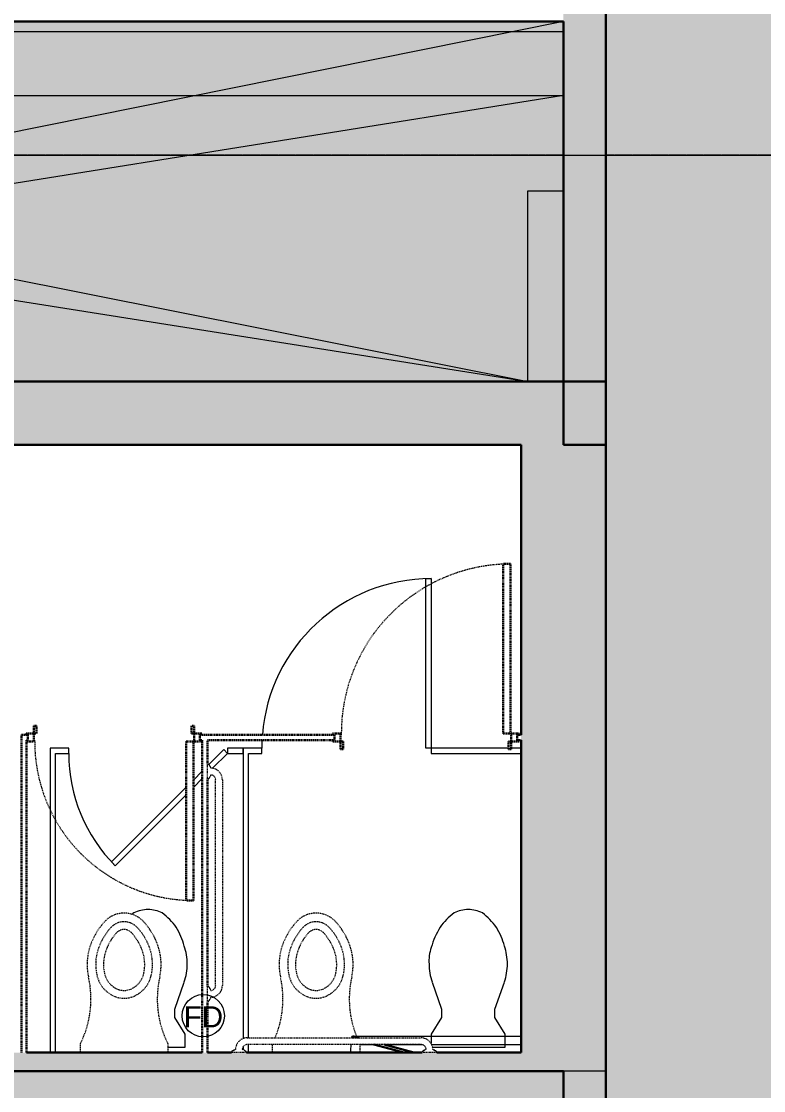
# Model space of a CAD drawing. Header units: inches. Extents: x -4451 to 2809, y -40 to 2719.
# Drawn here: x -2628.2 to -2487.9, y 1574.2 to 1776.1 of the extents above; entities that cross this region are included whole.
import ezdxf

# ---------------------------------------------------------------- set-up
doc = ezdxf.new("R2010")
doc.units = ezdxf.units.IN
doc.header["$MEASUREMENT"] = 0
for name, pattern in [('Demolished', [0.1875, 0.125, -0.0625]), ('IMPORT-CENTER2', [1.6875, 1.125, -0.1875, 0.1875, -0.1875]), ('IMPORT-CENTER2 _2_', [1.125, 0.75, -0.125, 0.125, -0.125])]:
    doc.linetypes.add(name, pattern=pattern)
for name, color, linetype, lineweight in [('7th Floor_dwg', 8, 'Continuous', 9), ('A-ANNO-NOTE', 131, 'Continuous', 18), ('A-Bldg-Patt', 7, 'Continuous', 9), ('A-DETL-GENF', 92, 'Continuous', 9), ('A-DETL-THIN', 151, 'Continuous', 9), ('A-DOOR', 31, 'Continuous', 18), ('A-Flor-Pfix', 7, 'Continuous', 9), ('A-Flor-Spcl', 7, 'Continuous', 9), ('A-Flor-Tptn', 7, 'Continuous', 9), ('A-Grid', 7, 'IMPORT-CENTER2', 9), ('A-WALL', 113, 'Continuous', 18), ('A-Wall-Bldg', 7, 'Continuous', 9), ('A-WALL-PATT', 111, 'Continuous', 18), ('core model_dwg', 8, 'Continuous', 9), ('I-FURN', 30, 'Continuous', 18), ('I-WALL', 2, 'Demolished', 9), ('P-SANR-FIXT', 6, 'Continuous', 18)]:
    doc.layers.add(name, color=color, linetype=linetype, lineweight=lineweight)
doc.styles.add('Arial_3', font='arial.ttf', dxfattribs={"height": 4})

# ---------------------------------------------------------------- blocks, each defined once
blk = doc.blocks.new('7th Floor_dwg_Stall _Accessible_-V5-Level 07 DEMOLITION PLAN')
at = {"layer": 'A-Flor-Pfix', "flags": 128}
for points in [[(1, 24.76), (1, 11), (3.5, 11), (6.59, 12.96), (8.19, 12.96), (13.32, 11.16)], [(13.32, 24.84), (8.19, 23.04), (6.59, 23.04), (3.5, 25), (1.68, 25)]]:
    blk.add_lwpolyline(points, dxfattribs=at)
at = {"layer": 'A-Flor-Pfix'}
for centre, radius, start, end in [((16.72, 14.88), 10.52, 90, 108.8354), ((17.24, 17.38), 8.05, 71.1646, 93.7754), ((16.16, 11.47), 14.01, 57.6462, 74.7553), ((17.24, 14.02), 11.29, 36.0611, 55.3641), ((21.07, 18), 5.93, 0, 26.7012), ((21.07, 18), 5.93, 333.2988, 360), ((17.24, 21.98), 11.29, 304.6359, 323.9389), ((16.7, 23.91), 13.2, 284.9626, 301.7838), ((16.72, 21.12), 10.52, 251.1646, 270), ((16.72, 21.12), 10.52, 270, 288.8354)]:
    blk.add_arc(centre, radius, start, end, dxfattribs=at)
at = {"layer": 'A-Flor-Spcl'}
for p, q in [((0.06, 43.5), (0, 43.5)), ((0, 40.5), (0.06, 40.5)), ((1.5, 38.5), (1.5, 35.78)), ((3, 8), (3, 39.05)), ((1.5, 33.85), (1.5, 26.78)), ((1.5, 24.92), (1.5, 8))]:
    blk.add_line(p, q, dxfattribs=at)
at = {"layer": 'A-Flor-Tptn'}
for p, q in [((0, 59.5), (1.52, 59.5)), ((1.14, 60.5), (0.5, 60.5)), ((57.5, 8), (57.5, 9.87))]:
    blk.add_line(p, q, dxfattribs=at)
at = {"layer": 'A-Flor-Tptn', "flags": 128}
for points in [[(2.79, 59.5), (56.5, 59.5), (56.5, 57), (57.5, 57), (57.5, 60.5), (2.64, 60.5)], [(57.5, 10.37), (57.5, 25), (56.5, 25), (56.5, 8)]]:
    blk.add_lwpolyline(points, dxfattribs=at)
blk.add_lwpolyline([(57.5, 25), (57.5, 26), (89.5, 26), (89.5, 25)], close=True, dxfattribs=at)
at = {"layer": 'A-Flor-Tptn'}
for start, end in [(87.3069, 90), (360, 85.5113)]:
    blk.add_arc((57.5, 25), 32, start, end, dxfattribs=at)
blk = doc.blocks.new('7th Floor_dwg_Stall-V6-Level 07 DEMOLITION PLAN')
at = {"layer": 'A-Flor-Pfix', "flags": 128}
blk.add_lwpolyline([(1, 14.28), (1, 11), (3.5, 11), (6.59, 12.96), (8.19, 12.96), (13.32, 11.16)], dxfattribs=at)
at = {"layer": 'A-Flor-Pfix'}
for centre, radius, start, end in [((17.24, 14.02), 11.29, 36.0611, 38.3524), ((21.07, 18), 5.93, 0, 26.7012), ((21.07, 18), 5.93, 333.2988, 360), ((17.24, 21.98), 11.29, 304.6359, 323.9389), ((16.7, 23.91), 13.2, 284.9626, 301.7838), ((16.72, 21.12), 10.52, 251.1646, 270), ((16.72, 21.12), 10.52, 270, 288.8354)]:
    blk.add_arc(centre, radius, start, end, dxfattribs=at)
at = {"layer": 'A-Flor-Tptn'}
for p, q in [((50.06, 9.44), (51.75, 7.75)), ((53.16, 7.75), (51.47, 9.44)), ((53.68, 5.82), (56.5, 3))]:
    blk.add_line(p, q, dxfattribs=at)
at = {"layer": 'A-Flor-Tptn', "flags": 128}
for points in [[(0, 35.5), (56.5, 35.5), (56.5, 33), (57.5, 33), (57.5, 36.5), (0, 36.5)], [(50.1, 10.82), (35.99, 24.92), (35.29, 24.21), (48.68, 10.82)], [(56.5, 3), (57.21, 3.71), (54.39, 6.53)]]:
    blk.add_lwpolyline(points, dxfattribs=at)
blk.add_lwpolyline([(56.5, 0), (57.5, 0), (57.5, 3), (56.5, 3)], close=True, dxfattribs=at)
at = {"layer": 'A-Flor-Tptn'}
blk.add_arc((56.5, 3), 30, 90, 135, dxfattribs=at)
blk = doc.blocks.new('7th Floor_dwg-6970059-Level 07 DEMOLITION PLAN')
at = {"layer": 'A-Bldg-Patt'}
blk.add_hatch(color=256, dxfattribs=at).paths.add_polyline_path([(-2525.72, 1708.15), (-2525.72, 1744.15), (-2532.47, 1744.15), (-2532.47, 1708.15)], flags=0)
for p, q in [((-2874.22, 1776.15), (-2532.47, 1708.15)), ((-2525.72, 1776.15), (-2862.97, 1708.15))]:
    blk.add_line(p, q, dxfattribs=at)
at = {"layer": 'A-Grid'}
for p, q in [((-2525.72, 1750.9), (-2874.22, 1750.9)), ((-2020, 1750.9), (-2517.72, 1750.9))]:
    blk.add_line(p, q, dxfattribs=at)
at = {"layer": 'A-Wall-Bldg'}
for p, q in [((-2532.47, 1744.15), (-2525.72, 1744.15)), ((-2532.47, 1708.15), (-2532.47, 1744.15))]:
    blk.add_line(p, q, dxfattribs=at)
at = {"rotation": 90}
for name, p in [('7th Floor_dwg_Stall _Accessible_-V5-Level 07 DEMOLITION PLAN', (-2525.72, 1581.4)), ('7th Floor_dwg_Stall-V6-Level 07 DEMOLITION PLAN', (-2586.22, 1581.4))]:
    blk.add_blockref(name, p, dxfattribs=at)
blk = doc.blocks.new('Door - Single - Solid Door 3-V22-Level 07 DEMOLITION PLAN')
at = {"layer": 'A-DOOR', "color": 250, "linetype": 'Demolished', "lineweight": 30}
for p, q in [((-12.13, 2.14), (-11.63, 2.14)), ((-12.13, 0.68), (-12.13, 2.14)), ((-11.63, 2.14), (-11.63, 0.64)), ((19.62, 2.14), (20.12, 2.14)), ((19.62, 0.64), (19.62, 2.14)), ((20.12, 2.14), (20.12, 0.68)), ((-13.63, 0.68), (-12.13, 0.68)), ((-13.63, 0.41), (-13.63, 0.68)), ((-12.13, 0.64), (-12.13, -0.86)), ((-11.63, 0.64), (-12.13, 0.64)), ((20.12, 0.64), (19.62, 0.64)), ((20.12, 0.68), (21.62, 0.68)), ((20.12, -0.86), (20.12, 0.64)), ((21.62, 0.68), (21.62, 0.41)), ((-13.63, -0.86), (-13.63, -0.59)), ((-12.13, -0.86), (-13.63, -0.86)), ((-10.63, -0.86), (-12.01, -0.86)), ((-12.01, -0.86), (-12.01, -32.86)), ((-10.63, -32.86), (-10.63, -0.86)), ((21.62, -0.86), (20.12, -0.86)), ((21.62, -0.59), (21.62, -0.86)), ((-12.01, -32.86), (-10.63, -32.86))]:
    blk.add_line(p, q, dxfattribs=at)
at = {"layer": 'A-DOOR', "color": 7, "linetype": 'Demolished', "lineweight": 9}
blk.add_arc((-12.01, -0.86), 32, 270, 0.5, dxfattribs=at)
blk = doc.blocks.new('Door - Single - Solid Door 4-7098809-Level 07 DEMOLITION PLAN')
at = {"layer": 'A-DOOR', "color": 250, "linetype": 'Demolished', "lineweight": 30}
for p, q in [((-11.01, 30.86), (-9.63, 30.86)), ((-11.01, 0.86), (-11.01, 30.86)), ((-9.63, 30.86), (-9.63, 0.86)), ((-12.63, 0.86), (-12.63, 0.59)), ((-11.13, 0.86), (-12.63, 0.86)), ((-11.13, -0.64), (-11.13, 0.86)), ((-9.63, 0.86), (-11.01, 0.86)), ((20.49, 0.86), (19.12, 0.86)), ((19.12, 0.86), (19.12, -0.64)), ((-12.63, -0.41), (-12.63, -0.68)), ((-12.63, -0.68), (-11.13, -0.68)), ((-10.63, -0.64), (-11.13, -0.64)), ((-11.13, -0.68), (-11.13, -2.14)), ((-10.63, -2.14), (-10.63, -0.64)), ((19.12, -0.64), (18.62, -0.64)), ((18.62, -0.64), (18.62, -2.14)), ((19.12, -2.14), (19.12, -0.68)), ((19.12, -0.68), (20.62, -0.68)), ((20.62, -0.68), (20.62, -0.41)), ((-11.13, -2.14), (-10.63, -2.14)), ((18.62, -2.14), (19.12, -2.14))]:
    blk.add_line(p, q, dxfattribs=at)
at = {"layer": 'A-DOOR', "color": 7, "linetype": 'Demolished', "lineweight": 9}
blk.add_arc((-11.01, 0.86), 30, 359.5, 90, dxfattribs=at)
blk = doc.blocks.new('P-Toilet-Wall-3D - Wall Mount-V23-Level 07 DEMOLITION PLAN')
at = {"layer": 'P-SANR-FIXT', "color": 7, "linetype": 'Demolished', "lineweight": 9}
for p, q in [((-2580.72, 1581.46), (-2580.72, 1582.91)), ((-2573.72, 1581.46), (-2580.72, 1581.46)), ((-2573.72, 1581.4), (-2573.72, 1581.46)), ((-2564.22, 1581.46), (-2571.22, 1581.46)), ((-2571.22, 1581.46), (-2571.22, 1581.4)), ((-2564.22, 1582.91), (-2564.22, 1581.46))]:
    blk.add_line(p, q, dxfattribs=at)
for centre, radius, start, end in [((-2572.47, 1602.7), 5.03, 41.296, 138.704), ((-2565.66, 1596.72), 14.09, 138.704, 155.296), ((-2572.47, 1602.7), 3.4, 41.296, 138.704), ((-2579.27, 1596.72), 14.09, 24.704, 41.296), ((-2565.66, 1596.72), 12.47, 138.704, 155.296), ((-2565.66, 1596.72), 11, 138.704, 155.296), ((-2572.47, 1602.7), 1.93, 41.296, 138.704), ((-2579.27, 1596.72), 11, 24.704, 41.296), ((-2579.27, 1596.72), 12.47, 24.704, 41.296), ((-2568.53, 1598.04), 10.93, 155.296, 192.704), ((-2568.53, 1598.04), 9.3, 155.296, 192.704), ((-2576.4, 1598.04), 9.3, 347.296, 24.704), ((-2576.4, 1598.04), 10.93, 347.296, 24.704), ((-2568.53, 1598.04), 7.83, 155.296, 192.704), ((-2576.4, 1598.04), 7.83, 347.296, 24.704), ((-2597.56, 1591.5), 18.83, 337.0894, 12.704), ((-2572.03, 1597.25), 5.71, 192.704, 239.296), ((-2572.03, 1597.25), 4.24, 192.704, 239.296), ((-2572.9, 1597.25), 4.24, 300.704, 347.296), ((-2572.9, 1597.25), 5.71, 300.704, 347.296), ((-2547.37, 1591.5), 18.83, 167.296, 202.6069), ((-2572.47, 1596.53), 3.4, 239.296, 300.704), ((-2572.47, 1596.53), 4.87, 239.296, 300.704)]:
    blk.add_arc(centre, radius, start, end, dxfattribs=at)
blk = doc.blocks.new('P-Toilet-Wall-3D - Wall Mount-V24-Level 07 DEMOLITION PLAN')
at = {"layer": 'P-SANR-FIXT', "color": 7, "linetype": 'Demolished', "lineweight": 9}
for p, q in [((-2617, 1581.46), (-2617, 1583.08)), ((-2610, 1581.46), (-2617, 1581.46)), ((-2610, 1581.4), (-2610, 1581.46)), ((-2600.5, 1581.46), (-2607.5, 1581.46)), ((-2607.5, 1581.46), (-2607.5, 1581.4)), ((-2600.5, 1583.08), (-2600.5, 1581.46))]:
    blk.add_line(p, q, dxfattribs=at)
for centre, radius, start, end in [((-2608.75, 1602.7), 5.03, 41.296, 138.704), ((-2601.94, 1596.72), 14.09, 138.704, 155.296), ((-2608.75, 1602.7), 3.4, 41.296, 138.704), ((-2615.55, 1596.72), 14.09, 24.704, 41.296), ((-2601.94, 1596.72), 12.47, 138.704, 155.296), ((-2601.94, 1596.72), 11, 138.704, 155.296), ((-2608.75, 1602.7), 1.93, 41.296, 138.704), ((-2615.55, 1596.72), 11, 24.704, 41.296), ((-2615.55, 1596.72), 12.47, 24.704, 41.296), ((-2604.81, 1598.04), 10.93, 155.296, 192.704), ((-2604.81, 1598.04), 9.3, 155.296, 192.704), ((-2612.68, 1598.04), 9.3, 347.296, 24.704), ((-2612.68, 1598.04), 10.93, 347.296, 24.704), ((-2604.81, 1598.04), 7.83, 155.296, 192.704), ((-2612.68, 1598.04), 7.83, 347.296, 24.704), ((-2633.84, 1591.5), 18.83, 333.4615, 12.704), ((-2608.31, 1597.25), 5.71, 192.704, 239.296), ((-2608.31, 1597.25), 4.24, 192.704, 239.296), ((-2609.18, 1597.25), 4.24, 300.704, 347.296), ((-2609.18, 1597.25), 5.71, 300.704, 347.296), ((-2583.65, 1591.5), 18.83, 167.296, 206.5385), ((-2608.75, 1596.53), 3.4, 239.296, 300.704), ((-2608.75, 1596.53), 4.87, 239.296, 300.704)]:
    blk.add_arc(centre, radius, start, end, dxfattribs=at)
blk = doc.blocks.new('P-Grab_Bar-36in - 36 INCH-V25-Level 07 DEMOLITION PLAN')
at = {"layer": 'I-FURN', "color": 7, "linetype": 'Demolished', "lineweight": 9}
for p, q in [((-2585.48, 1584.18), (-2552.62, 1584.18)), ((-2588.45, 1581.4), (-2588.45, 1581.54)), ((-2585.65, 1581.4), (-2588.45, 1581.4)), ((-2587.76, 1582.01), (-2587.69, 1582.01)), ((-2586.42, 1582.01), (-2586.35, 1582.01)), ((-2585.65, 1581.54), (-2585.65, 1581.4)), ((-2552.63, 1582.91), (-2585.48, 1582.91)), ((-2552.45, 1581.4), (-2552.45, 1581.54)), ((-2549.65, 1581.4), (-2552.45, 1581.4)), ((-2551.76, 1582.01), (-2551.69, 1582.01)), ((-2550.42, 1582.01), (-2550.35, 1582.01)), ((-2549.65, 1581.54), (-2549.65, 1581.4))]:
    blk.add_line(p, q, dxfattribs=at)
for centre, radius, start, end in [((-2585.48, 1581.97), 2.21, 90, 179.1445), ((-2552.63, 1581.97), 2.21, 0.8636, 89.8856), ((-2588.36, 1581.54), 0.0934, 88.0011, 180), ((-2588.36, 1581.73), 0.0984, 272.9558, 347.0471), ((-2588.18, 1581.66), 0.0975, 89.156, 150.8479), ((-2588.2, 1581.85), 0.0998, 280.0133, 343.9943), ((-2588.02, 1581.77), 0.0983, 82.1862, 147.824), ((-2588, 1582.13), 0.259, 270.2678, 327.7398), ((-2587.76, 1581.97), 0.0327, 86.7864, 147.7398), ((-2585.47, 1581.97), 0.946, 90.5765, 177.6589), ((-2586.35, 1581.97), 0.0327, 32.2602, 93.2136), ((-2586.1, 1582.13), 0.259, 212.2602, 269.7322), ((-2586.09, 1581.77), 0.0983, 32.176, 97.8138), ((-2585.91, 1581.85), 0.0998, 196.0057, 259.9867), ((-2585.93, 1581.66), 0.0975, 29.1521, 90.844), ((-2585.74, 1581.73), 0.0984, 192.9529, 267.0442), ((-2585.75, 1581.54), 0.0934, 0, 91.9989), ((-2552.63, 1581.97), 0.946, 2.3393, 89.6607), ((-2552.36, 1581.54), 0.0934, 88, 180), ((-2552.36, 1581.73), 0.0984, 272.955, 347.045), ((-2552.18, 1581.66), 0.0975, 89.1532, 150.8468), ((-2552.2, 1581.85), 0.0998, 280.0117, 343.9883), ((-2552.02, 1581.77), 0.0983, 82.1794, 147.8206), ((-2552, 1582.13), 0.259, 270.2661, 327.7339), ((-2551.76, 1581.97), 0.0327, 86.7675, 147.7339), ((-2550.35, 1581.97), 0.0327, 32.2704, 93.2464), ((-2550.1, 1582.13), 0.259, 212.2704, 269.7352), ((-2550.09, 1581.77), 0.0983, 32.1818, 97.8257), ((-2549.91, 1581.85), 0.0998, 196.0161, 259.9895), ((-2549.93, 1581.66), 0.0975, 29.154, 90.8489), ((-2549.74, 1581.73), 0.0984, 192.9565, 267.0456), ((-2549.75, 1581.54), 0.0934, 0, 92.0008)]:
    blk.add_arc(centre, radius, start, end, dxfattribs=at)
blk = doc.blocks.new('P-Grab_Bar-42in - 42 INCH-V26-Level 07 DEMOLITION PLAN')
at = {"layer": 'I-FURN', "color": 7, "linetype": 'Demolished', "lineweight": 9}
for p, q in [((-2592.97, 1633.08), (-2592.97, 1635.88)), ((-2592.97, 1635.88), (-2592.83, 1635.88)), ((-2592.36, 1635.19), (-2592.36, 1635.12)), ((-2592.36, 1633.85), (-2592.36, 1633.78)), ((-2592.83, 1633.08), (-2592.97, 1633.08)), ((-2591.45, 1594.06), (-2591.45, 1632.91)), ((-2590.18, 1632.91), (-2590.18, 1594.05)), ((-2592.97, 1591.08), (-2592.97, 1593.88)), ((-2592.97, 1593.88), (-2592.83, 1593.88)), ((-2592.36, 1593.19), (-2592.36, 1593.12)), ((-2592.36, 1591.85), (-2592.36, 1591.78)), ((-2592.83, 1591.08), (-2592.97, 1591.08))]:
    blk.add_line(p, q, dxfattribs=at)
for centre, radius, start, end in [((-2592.83, 1635.79), 0.0934, 358.0011, 90), ((-2592.63, 1635.79), 0.0984, 182.9558, 257.0471), ((-2592.7, 1635.61), 0.0975, 359.156, 60.8479), ((-2592.51, 1635.63), 0.0998, 190.0133, 253.9943), ((-2592.59, 1635.45), 0.0983, 352.1862, 57.824), ((-2592.23, 1635.44), 0.259, 180.2678, 237.7398), ((-2592.23, 1633.53), 0.259, 122.2602, 179.7322), ((-2592.39, 1635.19), 0.0327, 356.7864, 57.7398), ((-2592.39, 1633.78), 0.0327, 302.2602, 3.2136), ((-2592.39, 1632.91), 2.21, 0, 89.1445), ((-2592.39, 1632.9), 0.946, 0.5765, 87.6589), ((-2592.83, 1633.18), 0.0934, 270, 1.9989), ((-2592.63, 1633.18), 0.0984, 102.9529, 177.0442), ((-2592.7, 1633.36), 0.0975, 299.1521, 0.844), ((-2592.51, 1633.34), 0.0998, 106.0057, 169.9867), ((-2592.59, 1633.52), 0.0983, 302.176, 7.8138), ((-2592.83, 1593.79), 0.0934, 358, 90), ((-2592.63, 1593.79), 0.0984, 182.955, 257.045), ((-2592.7, 1593.61), 0.0975, 359.1532, 60.8468), ((-2592.51, 1593.63), 0.0998, 190.0117, 253.9883), ((-2592.59, 1593.45), 0.0983, 352.1794, 57.8206), ((-2592.23, 1593.44), 0.259, 180.2661, 237.7339), ((-2592.39, 1594.07), 0.946, 272.3393, 359.6607), ((-2592.39, 1594.06), 2.21, 270.8636, 359.8856), ((-2592.63, 1591.18), 0.0984, 102.9565, 177.0456), ((-2592.7, 1591.36), 0.0975, 299.154, 0.8489), ((-2592.51, 1591.34), 0.0998, 106.0161, 169.9895), ((-2592.59, 1591.52), 0.0983, 302.1818, 7.8257), ((-2592.23, 1591.53), 0.259, 122.2704, 179.7352), ((-2592.39, 1593.19), 0.0327, 356.7675, 57.7339), ((-2592.39, 1591.78), 0.0327, 302.2704, 3.2464), ((-2592.83, 1591.18), 0.0934, 270, 2.0008)]:
    blk.add_arc(centre, radius, start, end, dxfattribs=at)
blk = doc.blocks.new('Door-Single-Panel - ACCESS PANEL 2-V30-Level 07 DEMOLITION PLAN')
at = {"layer": 'A-DOOR', "color": 8, "lineweight": 30}
for p, q in [((-5.59, 4.86), (-5.68, 4.54)), ((-4.4, 4.54), (-5.59, 4.86)), ((-1.6, 3.27), (4.07, 1.75)), ((6, 1.75), (0.34, 3.27))]:
    blk.add_line(p, q, dxfattribs=at)
at = {"layer": 'A-DOOR', "lineweight": 9}
for start, end in [(165, 166.551), (172.7328, 180)]:
    blk.add_arc((6, 1.75), 12, start, end, dxfattribs=at)
blk = doc.blocks.new('core model_dwg_1300 Eye - 5th Floor-6996771-Level 07 DEMOLITION PLAN')
at = {"layer": 'A-Bldg-Patt'}
for p, q in [((-2874.22, 1762.15), (-2532.47, 1708.15)), ((-2525.72, 1762.15), (-2862.97, 1708.15))]:
    blk.add_line(p, q, dxfattribs=at)
at = {"layer": 'A-Grid', "linetype": 'IMPORT-CENTER2 _2_'}
for p, q in [((-2525.72, 1750.9), (-2874.22, 1750.9)), ((-2020, 1750.9), (-2517.72, 1750.9))]:
    blk.add_line(p, q, dxfattribs=at)
at = {"layer": 'A-Wall-Bldg'}
for p, q in [((-2525.72, 1774.15), (-2874.22, 1774.15)), ((-2874.22, 1762.15), (-2525.72, 1762.15)), ((-2532.47, 1744.15), (-2525.72, 1744.15)), ((-2532.47, 1708.15), (-2532.47, 1744.15))]:
    blk.add_line(p, q, dxfattribs=at)
blk = doc.blocks.new('core model_dwg-6996768-Level 07 DEMOLITION PLAN')
blk.add_blockref('core model_dwg_1300 Eye - 5th Floor-6996771-Level 07 DEMOLITION PLAN', (0, 0))
blk = doc.blocks.new('IA Break Line - IA Break Line-7116238-Level 07 DEMOLITION PLAN')
at = {"layer": 'A-ANNO-NOTE', "lineweight": 9}
blk.add_line((-0.0706, 0), (-3.5, 0), dxfattribs=at)
blk.add_line((-0.0706, 0), (-3.5, 0), dxfattribs=at)

msp = doc.modelspace()

# ---------------------------------------------------------------- hatches: boundary and pattern name
at = {"layer": 'A-DETL-GENF'}
h = msp.add_hatch(color=9, dxfattribs=at)
h.paths.add_polyline_path([(-46.99, 364.9), (17.53, 364.9), (17.53, 682.08), (1.53, 682.08), (1.53, 699.9), (-11.09, 699.9), (-11.09, 723.9), (1.53, 723.9), (1.53, 741.71), (17.53, 741.71), (17.53, 1043.71), (-295.09, 1043.71), (-295.09, 1026.58), (-295.24, 1026.23), (-295.59, 1026.08), (-336.59, 1026.08), (-336.59, 1010.58), (-367.41, 1010.58), (-367.41, 1041.58), (-352.09, 1041.58), (-352.09, 1083.08), (-334.47, 1083.08), (-334.47, 1325.08), (-350.47, 1325.08), (-350.47, 1342.9), (-363.09, 1342.9), (-363.09, 1366.9), (-350.47, 1366.9), (-350.47, 1384.71), (-334.47, 1384.71), (-334.47, 1685.08), (-350.47, 1685.08), (-350.47, 1702.9), (-363.09, 1702.9), (-363.09, 1726.9), (-350.47, 1726.9), (-350.47, 1744.71), (-334.47, 1744.71), (-334.47, 2045.08), (-350.47, 2045.08), (-350.47, 2067.08), (-364.09, 2067.08), (-364.09, 2080.71), (-387.53, 2080.71), (-387.53, 2096.71), (-687.9, 2096.71), (-687.9, 1934.23), (-653.72, 1934.23), (-653.72, 1008.9), (-717.72, 1008.9), (-717.72, 1012.9), (-657.72, 1012.9), (-657.72, 1930.23), (-691.9, 1930.23), (-691.9, 2080.71), (-705.72, 2080.71), (-705.72, 2068.08), (-729.72, 2068.08), (-729.72, 2080.71), (-747.53, 2080.71), (-747.53, 2096.71), (-1047.9, 2096.71), (-1047.9, 2080.71), (-1065.72, 2080.71), (-1065.72, 2068.08), (-1089.72, 2068.08), (-1089.72, 2080.71), (-1107.53, 2080.71), (-1107.53, 2096.71), (-1414.47, 2096.71), (-1414.47, 2080.71), (-1437.9, 2080.71), (-1437.9, 2061.08), (-1467.53, 2061.08), (-1467.53, 1854.9), (-2127.9, 1854.9), (-2127.9, 2061.08), (-2157.53, 2061.08), (-2157.53, 2080.71), (-2180.97, 2080.71), (-2180.97, 2096.71), (-2487.9, 2096.71), (-2487.9, 2080.71), (-2505.72, 2080.71), (-2505.72, 2068.08), (-2529.72, 2068.08), (-2529.72, 2080.71), (-2547.53, 2080.71), (-2547.53, 2096.71), (-2860.09, 2096.71), (-2860.09, 2260.21), (-3613.29, 2260.21), (-3613.29, 1886.27), (-3565.29, 1886.27), (-3565.29, 1702.15), (-3538.29, 1702.15), (-3538.29, 1641.65), (-3565.29, 1641.65), (-3565.29, 1462.15), (-3538.29, 1462.15), (-3538.29, 1401.65), (-3565.29, 1401.65), (-3565.29, 1222.15), (-3538.29, 1222.15), (-3538.29, 1161.65), (-3565.29, 1161.65), (-3565.29, 982.15), (-3538.29, 982.15), (-3538.29, 921.65), (-3565.29, 921.65), (-3565.29, 737.52), (-3613.29, 737.52), (-3613.29, 364.9), (-3212.09, 364.9), (-3212.09, 412.9), (-3027.97, 412.9), (-3027.97, 439.9), (-2967.47, 439.9), (-2967.47, 412.9), (-2787.97, 412.9), (-2787.97, 439.9), (-2727.47, 439.9), (-2727.47, 412.9), (-2547.97, 412.9), (-2547.97, 439.9), (-2487.47, 439.9), (-2487.47, 412.9), (-2307.97, 412.9), (-2307.97, 439.9), (-2247.47, 439.9), (-2247.47, 412.9), (-2067.97, 412.9), (-2067.97, 439.9), (-2007.47, 439.9), (-2007.47, 412.9), (-1827.97, 412.9), (-1827.97, 439.9), (-1767.47, 439.9), (-1767.47, 412.9), (-1587.97, 412.9), (-1587.97, 439.9), (-1527.47, 439.9), (-1527.47, 412.9), (-1347.97, 412.9), (-1347.97, 439.9), (-1287.47, 439.9), (-1287.47, 412.9), (-1107.97, 412.9), (-1107.97, 439.9), (-1047.47, 439.9), (-1047.47, 412.9), (-867.97, 412.9), (-867.97, 439.9), (-807.47, 439.9), (-807.47, 412.9), (-627.97, 412.9), (-627.97, 439.9), (-567.47, 439.9), (-567.47, 412.9), (-383.34, 412.9), (-383.34, 364.9), (-48.49, 364.9)], flags=0)
h.paths.add_polyline_path([(-3584.77, 369.4), (-3608.77, 369.4), (-3608.77, 393.4), (-3584.77, 393.4), (-3584.77, 378.52)], flags=0)
h.paths.add_polyline_path([(-10.97, 376.27), (-10.97, 400.27), (13.03, 400.27), (13.03, 376.27)], flags=0)
h.paths.add_polyline_path([(-345.72, 378.52), (-369.72, 378.52), (-369.72, 429.9), (-345.72, 429.9), (-345.72, 408.39)], flags=0)
h.paths.add_polyline_path([(-3249.72, 378.52), (-3249.72, 429.9), (-3225.72, 429.9), (-3225.72, 378.52)], flags=0)
h.paths.add_polyline_path([(-3599.66, 699.9), (-3599.66, 723.9), (-3548.29, 723.9), (-3548.29, 699.9), (-3570.14, 699.9)], flags=0)
h.paths.add_polyline_path([(-345.72, 778.9), (-369.72, 778.9), (-369.72, 802.9), (-345.72, 802.9)], flags=0)
h.paths.add_polyline_path([(-1799.72, 778.9), (-1809.72, 778.9), (-1809.72, 802.9), (-1785.72, 802.9), (-1785.72, 778.9), (-1795.72, 778.9)], flags=0)
h.paths.add_polyline_path([(-1569.72, 778.9), (-1569.72, 802.9), (-1545.72, 802.9), (-1545.72, 778.9)], flags=0)
h.paths.add_polyline_path([(-2517.72, 778.9), (-2541.72, 778.9), (-2541.72, 802.9), (-2517.72, 802.9)], flags=0)
h.paths.add_polyline_path([(-2877.72, 778.9), (-2877.72, 802.9), (-2853.72, 802.9), (-2853.72, 778.9)], flags=0)
h.paths.add_polyline_path([(-2049.72, 778.9), (-2049.72, 802.9), (-2025.72, 802.9), (-2025.72, 778.9)], flags=0)
h.paths.add_polyline_path([(-741.72, 778.9), (-741.72, 802.9), (-717.72, 802.9), (-717.72, 778.9)], flags=0)
h.paths.add_polyline_path([(-1321.72, 778.9), (-1321.72, 802.9), (-1297.72, 802.9), (-1297.72, 778.9)], flags=0)
h.paths.add_polyline_path([(-2297.72, 778.9), (-2297.72, 802.9), (-2273.72, 802.9), (-2273.72, 778.9)], flags=0)
h.paths.add_polyline_path([(-1053.72, 778.9), (-1077.72, 778.9), (-1077.72, 802.9), (-1053.72, 802.9)], flags=0)
h.paths.add_polyline_path([(-3211.97, 778.9), (-3211.97, 802.9), (-3187.97, 802.9), (-3187.97, 778.9)], flags=0)
h.paths.add_polyline_path([(-2541.72, 941.4), (-2877.72, 941.4), (-2877.72, 1015.27), (-2878.47, 1015.27), (-2878.47, 1016.77), (-2876.97, 1016.77), (-2876.97, 1017.27), (-2875.47, 1017.27), (-2875.47, 1016.77), (-2873.47, 1016.77), (-2873.47, 1015.27), (-2874.22, 1015.27), (-2874.22, 1012.9), (-2850.22, 1012.9), (-2850.22, 988.9), (-2874.22, 988.9), (-2874.22, 944.9), (-2748.22, 944.9), (-2748.22, 1072.9), (-2874.22, 1072.9), (-2874.22, 1054.52), (-2873.47, 1054.52), (-2873.47, 1053.02), (-2875.47, 1053.02), (-2875.47, 1052.52), (-2876.97, 1052.52), (-2876.97, 1053.02), (-2878.47, 1053.02), (-2878.47, 1054.52), (-2877.72, 1054.52), (-2877.72, 1080.9), (-2517.72, 1080.9), (-2517.72, 941.4), (-2529.72, 941.4)], flags=0)
h.paths.add_polyline_path([(-2541.72, 944.9), (-2529.72, 944.9), (-2529.72, 967.9), (-2532.47, 967.9), (-2532.47, 972.4), (-2735.97, 972.4), (-2735.97, 945.15), (-2736.22, 945.15), (-2736.22, 944.9), (-2735.97, 944.9)], flags=0)
h.paths.add_polyline_path([(-847.22, 945.15), (-859.47, 945.15), (-859.47, 981.15), (-847.22, 981.15), (-847.22, 955.77)], flags=0)
h.paths.add_polyline_path([(-1075.22, 967.9), (-1075.22, 1003.9), (-1062.97, 1003.9), (-1062.97, 967.9)], flags=0)
h.paths.add_polyline_path([(-2532.47, 975.9), (-2532.47, 1003.9), (-2529.72, 1003.9), (-2529.72, 1042.4), (-2532.47, 1042.4), (-2532.47, 1072.9), (-2735.97, 1072.9), (-2735.97, 1036.9), (-2736.22, 1036.9), (-2736.22, 981.15), (-2735.97, 981.15), (-2735.97, 975.9), (-2693.6, 975.9)], flags=0)
h.paths.add_polyline_path([(-745.22, 988.9), (-745.22, 1012.9), (-721.22, 1012.9), (-721.22, 988.9)], flags=0)
h.paths.add_polyline_path([(-1321.72, 1012.9), (-1321.72, 1018.9), (-1329.72, 1018.9), (-1329.72, 1038.9), (-1545.72, 1038.9), (-1545.72, 1018.9), (-1569.72, 1018.9), (-1569.72, 1038.9), (-1785.72, 1038.9), (-1785.72, 1018.9), (-1809.72, 1018.9), (-1809.72, 1042.9), (-1799.72, 1042.9), (-1799.72, 1402.9), (-1809.72, 1402.9), (-1809.72, 1426.9), (-1799.72, 1426.9), (-1799.72, 1790.9), (-1795.72, 1790.9), (-1795.72, 1426.9), (-1785.72, 1426.9), (-1785.72, 1402.9), (-1795.72, 1402.9), (-1795.72, 1042.9), (-1141.72, 1042.9), (-1141.72, 1119.4), (-1137.72, 1119.4), (-1137.72, 1038.9), (-1305.72, 1038.9), (-1305.72, 1036.9), (-1297.72, 1036.9), (-1297.72, 1012.9), (-1305.72, 1012.9)], flags=0)
h.paths.add_polyline_path([(-1.41, 1013.9), (-10.97, 1013.9), (-10.97, 1037.9), (13.03, 1037.9), (13.03, 1013.9), (1.53, 1013.9)], flags=0)
h.paths.add_polyline_path([(-2289.72, 1018.9), (-2289.72, 1042.9), (-2265.72, 1042.9), (-2265.72, 1018.9), (-2273.72, 1018.9)], flags=0)
h.paths.add_polyline_path([(-2049.72, 1018.9), (-2049.72, 1042.9), (-2025.72, 1042.9), (-2025.72, 1018.9)], flags=0)
h.paths.add_polyline_path([(-3187.97, 1018.9), (-3211.97, 1018.9), (-3211.97, 1042.9), (-3187.97, 1042.9)], flags=0)
h.paths.add_polyline_path([(-859.47, 1036.9), (-859.47, 1072.9), (-847.22, 1072.9), (-847.22, 1036.9)], flags=0)
h.paths.add_polyline_path([(-1075.22, 1042.4), (-1075.22, 1078.4), (-1062.97, 1078.4), (-1062.97, 1042.4)], flags=0)
h.paths.add_polyline_path([(-1141.72, 1182.4), (-1141.72, 1457.9), (-1137.72, 1457.9), (-1137.72, 1182.4)], flags=0)
h.paths.add_polyline_path([(-823.98, 1220.9), (-1077.72, 1220.9), (-1077.72, 1353.94), (-1078.47, 1353.94), (-1078.47, 1355.44), (-1076.97, 1355.44), (-1076.97, 1355.94), (-1075.47, 1355.94), (-1075.47, 1355.44), (-1068.97, 1355.44), (-1068.97, 1353.94), (-1069.72, 1353.94), (-1069.72, 1325.9), (-987.72, 1325.9), (-987.72, 1403.82), (-994.28, 1403.82), (-994.28, 1403.07), (-995.78, 1403.07), (-995.78, 1404.57), (-996.28, 1404.57), (-996.28, 1406.57), (-995.78, 1406.57), (-995.78, 1408.07), (-994.28, 1408.07), (-994.28, 1407.32), (-987.72, 1407.32), (-987.72, 1429.9), (-1051.22, 1429.9), (-1051.22, 1407.32), (-1045.65, 1407.32), (-1045.65, 1408.07), (-1044.15, 1408.07), (-1044.15, 1406.57), (-1043.65, 1406.57), (-1043.65, 1404.57), (-1044.15, 1404.57), (-1044.15, 1403.07), (-1045.65, 1403.07), (-1045.65, 1403.82), (-1069.72, 1403.82), (-1069.72, 1393.19), (-1068.97, 1393.19), (-1068.97, 1391.69), (-1075.47, 1391.69), (-1075.47, 1391.19), (-1076.97, 1391.19), (-1076.97, 1391.69), (-1078.47, 1391.69), (-1078.47, 1393.19), (-1077.72, 1393.19), (-1077.72, 1478.27), (-1078.47, 1478.27), (-1078.47, 1479.77), (-1071.97, 1479.77), (-1071.97, 1480.27), (-1070.47, 1480.27), (-1070.47, 1479.77), (-1068.97, 1479.77), (-1068.97, 1478.27), (-1069.72, 1478.27), (-1069.72, 1433.4), (-901.83, 1433.4), (-901.83, 1521.9), (-1069.72, 1521.9), (-1069.72, 1517.52), (-1068.97, 1517.52), (-1068.97, 1516.02), (-1070.47, 1516.02), (-1070.47, 1515.52), (-1071.97, 1515.52), (-1071.97, 1516.02), (-1078.47, 1516.02), (-1078.47, 1517.52), (-1077.72, 1517.52), (-1077.72, 1577.4), (-1078.08, 1577.4), (-1078.08, 1708.15), (-1077.72, 1708.15), (-1077.72, 1762.15), (-1069.72, 1762.15), (-1069.72, 1744.15), (-1062.97, 1744.15), (-1062.97, 1708.15), (-732.47, 1708.15), (-732.47, 1744.15), (-720.22, 1744.15), (-720.22, 1708.15), (-717.72, 1708.15), (-717.72, 1696.15), (-714.97, 1696.15), (-714.97, 1692.27), (-714.22, 1692.27), (-714.22, 1690.77), (-717.72, 1690.77), (-717.72, 1654.52), (-714.22, 1654.52), (-714.22, 1653.02), (-714.97, 1653.02), (-714.97, 1613.77), (-714.22, 1613.77), (-714.22, 1612.27), (-717.72, 1612.27), (-717.72, 1576.02), (-714.22, 1576.02), (-714.22, 1574.52), (-714.97, 1574.52), (-714.97, 1536.9), (-717.72, 1536.9), (-717.72, 1429.9), (-733.72, 1429.9), (-733.72, 1387.9), (-717.72, 1387.9), (-717.72, 1380.77), (-716.97, 1380.77), (-716.97, 1379.27), (-718.47, 1379.27), (-718.47, 1378.77), (-719.97, 1378.77), (-719.97, 1379.27), (-721.97, 1379.27), (-721.97, 1380.77), (-721.22, 1380.77), (-721.22, 1384.4), (-752.72, 1384.4), (-752.72, 1348.4), (-721.22, 1348.4), (-721.22, 1352.9), (-717.72, 1352.9), (-717.72, 1272.52), (-716.97, 1272.52), (-716.97, 1271.02), (-718.97, 1271.02), (-718.97, 1270.52), (-720.47, 1270.52), (-720.47, 1271.02), (-721.97, 1271.02), (-721.97, 1272.52), (-721.22, 1272.52), (-721.22, 1275.15), (-756.22, 1275.15), (-756.22, 1420.4), (-847.22, 1420.4), (-847.22, 1228.9), (-721.22, 1228.9), (-721.22, 1233.27), (-721.97, 1233.27), (-721.97, 1234.77), (-720.47, 1234.77), (-720.47, 1235.27), (-718.97, 1235.27), (-718.97, 1234.77), (-716.97, 1234.77), (-716.97, 1233.27), (-717.72, 1233.27), (-717.72, 1220.9), (-795.28, 1220.9)], flags=0)
h.paths.add_polyline_path([(-2525.72, 1220.9), (-2877.72, 1220.9), (-2877.72, 1234.27), (-2878.47, 1234.27), (-2878.47, 1235.77), (-2876.47, 1235.77), (-2876.47, 1236.27), (-2874.97, 1236.27), (-2874.97, 1235.77), (-2873.47, 1235.77), (-2873.47, 1234.27), (-2874.22, 1234.27), (-2874.22, 1228.9), (-2748.22, 1228.9), (-2748.22, 1419.9), (-2839.22, 1419.9), (-2839.22, 1275.15), (-2874.22, 1275.15), (-2874.22, 1273.52), (-2873.47, 1273.52), (-2873.47, 1272.02), (-2874.97, 1272.02), (-2874.97, 1271.52), (-2876.47, 1271.52), (-2876.47, 1272.02), (-2878.47, 1272.02), (-2878.47, 1273.52), (-2877.72, 1273.52), (-2877.72, 1352.77), (-2878.47, 1352.77), (-2878.47, 1354.27), (-2876.97, 1354.27), (-2876.97, 1354.77), (-2875.47, 1354.77), (-2875.47, 1354.27), (-2873.47, 1354.27), (-2873.47, 1352.77), (-2874.22, 1352.77), (-2874.22, 1348.4), (-2842.72, 1348.4), (-2842.72, 1384.4), (-2874.22, 1384.4), (-2874.22, 1380.02), (-2873.47, 1380.02), (-2873.47, 1378.52), (-2875.47, 1378.52), (-2875.47, 1378.02), (-2876.97, 1378.02), (-2876.97, 1378.52), (-2878.47, 1378.52), (-2878.47, 1380.02), (-2877.72, 1380.02), (-2877.72, 1387.9), (-2842.72, 1387.9), (-2842.72, 1405.9), (-2853.29, 1405.9), (-2853.29, 1423.9), (-2842.72, 1423.9), (-2842.72, 1429.9), (-2877.72, 1429.9), (-2877.72, 1573.27), (-2878.47, 1573.27), (-2878.47, 1574.77), (-2877.72, 1574.77), (-2877.72, 1611.02), (-2878.47, 1611.02), (-2878.47, 1612.52), (-2877.72, 1612.52), (-2877.72, 1652.52), (-2878.47, 1652.52), (-2878.47, 1654.02), (-2877.72, 1654.02), (-2877.72, 1690.27), (-2878.47, 1690.27), (-2878.47, 1691.77), (-2877.72, 1691.77), (-2877.72, 1788.15), (-2517.72, 1788.15), (-2517.72, 1517.52), (-2516.97, 1517.52), (-2516.97, 1516.02), (-2523.47, 1516.02), (-2523.47, 1515.52), (-2524.97, 1515.52), (-2524.97, 1516.02), (-2526.47, 1516.02), (-2526.47, 1517.52), (-2525.72, 1517.52), (-2525.72, 1521.9), (-2693.6, 1521.9), (-2693.6, 1433.4), (-2537.85, 1433.4), (-2537.85, 1473.9), (-2525.72, 1473.9), (-2525.72, 1478.27), (-2526.47, 1478.27), (-2526.47, 1479.77), (-2524.97, 1479.77), (-2524.97, 1480.27), (-2523.47, 1480.27), (-2523.47, 1479.77), (-2516.97, 1479.77), (-2516.97, 1478.27), (-2517.72, 1478.27), (-2517.72, 1394.19), (-2516.97, 1394.19), (-2516.97, 1392.69), (-2518.47, 1392.69), (-2518.47, 1392.19), (-2519.97, 1392.19), (-2519.97, 1392.69), (-2526.47, 1392.69), (-2526.47, 1394.19), (-2525.72, 1394.19), (-2525.72, 1403.82), (-2549.78, 1403.82), (-2549.78, 1403.07), (-2551.28, 1403.07), (-2551.28, 1404.57), (-2551.78, 1404.57), (-2551.78, 1406.57), (-2551.28, 1406.57), (-2551.28, 1408.07), (-2549.78, 1408.07), (-2549.78, 1407.32), (-2544.72, 1407.32), (-2544.72, 1429.4), (-2544.22, 1429.4), (-2544.22, 1429.9), (-2607.72, 1429.9), (-2607.72, 1407.32), (-2601.15, 1407.32), (-2601.15, 1408.07), (-2599.65, 1408.07), (-2599.65, 1406.57), (-2599.15, 1406.57), (-2599.15, 1404.57), (-2599.65, 1404.57), (-2599.65, 1403.07), (-2601.15, 1403.07), (-2601.15, 1403.82), (-2607.72, 1403.82), (-2607.72, 1325.9), (-2525.72, 1325.9), (-2525.72, 1354.94), (-2526.47, 1354.94), (-2526.47, 1356.44), (-2519.97, 1356.44), (-2519.97, 1356.94), (-2518.47, 1356.94), (-2518.47, 1356.44), (-2516.97, 1356.44), (-2516.97, 1354.94), (-2517.72, 1354.94), (-2517.72, 1220.9), (-2520.22, 1220.9)], flags=0)
h.paths.add_polyline_path([(-2735.97, 1228.9), (-2532.47, 1228.9), (-2532.47, 1259.4), (-2525.72, 1259.4), (-2525.72, 1317.9), (-2744.72, 1317.9), (-2744.72, 1259.4), (-2735.97, 1259.4)], flags=0)
h.paths.add_polyline_path([(-859.47, 1228.9), (-859.47, 1259.4), (-850.72, 1259.4), (-850.72, 1317.9), (-1069.72, 1317.9), (-1069.72, 1259.4), (-1062.97, 1259.4), (-1062.97, 1228.9), (-901.83, 1228.9)], flags=0)
h.paths.add_polyline_path([(-721.22, 1287.4), (-721.22, 1344.9), (-752.72, 1344.9), (-752.72, 1287.4)], flags=0)
h.paths.add_polyline_path([(-2874.22, 1287.4), (-2842.72, 1287.4), (-2842.72, 1344.9), (-2874.22, 1344.9), (-2874.22, 1336.19)], flags=0)
h.paths.add_polyline_path([(-2744.72, 1325.9), (-2611.22, 1325.9), (-2611.22, 1429.9), (-2711.12, 1429.9), (-2711.12, 1417.65), (-2744.72, 1417.65), (-2744.72, 1329.63)], flags=0)
h.paths.add_polyline_path([(-859.47, 1325.9), (-850.72, 1325.9), (-850.72, 1417.65), (-884.31, 1417.65), (-884.31, 1429.9), (-984.22, 1429.9), (-984.22, 1325.9), (-901.83, 1325.9)], flags=0)
h.paths.add_polyline_path([(-716.97, 1353.52), (-717.72, 1353.52), (-717.72, 1353.9), (-721.22, 1353.9), (-721.22, 1353.52), (-721.97, 1353.52), (-721.97, 1355.02), (-719.97, 1355.02), (-719.97, 1355.52), (-718.47, 1355.52), (-718.47, 1355.02), (-716.97, 1355.02), (-716.97, 1353.9)], flags=0)
h.paths.add_polyline_path([(-737.22, 1387.9), (-737.22, 1429.9), (-752.72, 1429.9), (-752.72, 1423.9), (-742.14, 1423.9), (-742.14, 1405.9), (-752.72, 1405.9), (-752.72, 1387.9), (-742.14, 1387.9)], flags=0)
h.paths.add_polyline_path([(-2133.53, 1402.9), (-2157.53, 1402.9), (-2157.53, 1426.9), (-2133.49, 1426.9), (-2133.49, 1402.9)], flags=0)
h.paths.add_polyline_path([(-1461.72, 1402.9), (-1461.72, 1426.9), (-1437.72, 1426.9), (-1437.72, 1402.9)], flags=0)
h.paths.add_polyline_path([(-3187.97, 1402.9), (-3211.97, 1402.9), (-3211.97, 1426.9), (-3187.97, 1426.9)], flags=0)
h.paths.add_polyline_path([(-2787.72, 1423.4), (-2748.22, 1423.4), (-2748.22, 1429.9), (-2839.22, 1429.9), (-2839.22, 1423.4), (-2788.72, 1423.4)], flags=0)
h.paths.add_polyline_path([(-762.22, 1423.9), (-756.22, 1423.9), (-756.22, 1429.9), (-847.22, 1429.9), (-847.22, 1423.9), (-807.22, 1423.9)], flags=0)
h.paths.add_polyline_path([(-2526.49, 1433.4), (-2525.72, 1433.4), (-2525.72, 1470.4), (-2534.35, 1470.4), (-2534.35, 1433.4), (-2532.47, 1433.4)], flags=0)
h.paths.add_polyline_path([(-1062.97, 1525.4), (-993.3, 1525.4), (-993.3, 1561.47), (-1069.72, 1561.47), (-1069.72, 1560.13), (-1062.97, 1560.13), (-1062.97, 1526.41)], flags=0)
h.paths.add_polyline_path([(-989.8, 1525.4), (-958.7, 1525.4), (-958.7, 1561.47), (-989.8, 1561.47), (-989.8, 1526.41)], flags=0)
h.paths.add_polyline_path([(-948.86, 1525.4), (-905.97, 1525.4), (-905.97, 1560.13), (-901.83, 1560.13), (-901.83, 1561.47), (-955.2, 1561.47), (-955.2, 1525.4)], flags=0)
h.paths.add_polyline_path([(-2532.47, 1525.4), (-2532.47, 1560.13), (-2525.72, 1560.13), (-2525.72, 1561.47), (-2602.12, 1561.47), (-2602.12, 1525.4), (-2572.24, 1525.4)], flags=0)
h.paths.add_polyline_path([(-2640.23, 1525.4), (-2640.23, 1561.47), (-2693.6, 1561.47), (-2693.6, 1560.13), (-2689.47, 1560.13), (-2689.47, 1525.4)], flags=0)
h.paths.add_polyline_path([(-2605.62, 1525.4), (-2605.62, 1561.47), (-2636.73, 1561.47), (-2636.73, 1525.4)], flags=0)
h.paths.add_polyline_path([(-2634.67, 1564.97), (-2525.72, 1564.97), (-2525.72, 1577.9), (-2693.6, 1577.9), (-2693.6, 1564.97), (-2636.73, 1564.97)], flags=0)
h.paths.add_polyline_path([(-1062.97, 1564.97), (-901.83, 1564.97), (-901.83, 1577.4), (-1069.72, 1577.4), (-1069.72, 1564.97), (-1063.23, 1564.97)], flags=0)
h.paths.add_polyline_path([(-2786.22, 1708.15), (-2532.47, 1708.15), (-2532.47, 1744.15), (-2525.72, 1744.15), (-2525.72, 1776.15), (-2874.22, 1776.15), (-2874.22, 1744.15), (-2862.97, 1744.15), (-2862.97, 1708.15), (-2794.22, 1708.15)], flags=0)
h.paths.add_polyline_path([(-3187.97, 1738.9), (-3211.97, 1738.9), (-3211.97, 1762.9), (-3187.97, 1762.9)], flags=0)
h.paths.add_polyline_path([(-2145.72, 1793.9), (-2157.53, 1793.9), (-2157.53, 1817.9), (-2133.53, 1817.9), (-2133.53, 1793.9)], flags=0)
h.paths.add_polyline_path([(-1449.72, 1793.9), (-1461.9, 1793.9), (-1461.9, 1817.9), (-1437.72, 1817.9), (-1437.72, 1793.9), (-1437.9, 1793.9)], flags=0)
h.paths.add_polyline_path([(-1795.72, 1793.9), (-1809.72, 1793.9), (-1809.72, 1817.9), (-1785.72, 1817.9), (-1785.72, 1793.9)], flags=0)
h.paths.add_polyline_path([(-3565.29, 1899.9), (-3599.66, 1899.9), (-3599.66, 1923.9), (-3548.29, 1923.9), (-3548.29, 1899.9)], flags=0)
h.paths.add_polyline_path([(-2874.22, 2067.08), (-2889.66, 2067.08), (-2889.66, 2091.08), (-2865.66, 2091.08), (-2865.66, 2067.08)], flags=0)
h.paths.add_polyline_path([(-3211.97, 2067.08), (-3211.97, 2091.08), (-3187.97, 2091.08), (-3187.97, 2067.08)], flags=0)
h.paths.add_polyline_path([(-3211.97, 2231.21), (-3211.97, 2255.21), (-3187.97, 2255.21), (-3187.97, 2231.21)], flags=0)
h.paths.add_polyline_path([(-3608.47, 2231.71), (-3608.47, 2255.71), (-3584.47, 2255.71), (-3584.47, 2231.71)], flags=0)
h.paths.add_polyline_path([(-2865.72, 2234.71), (-2889.72, 2234.71), (-2889.72, 2258.71), (-2865.72, 2258.71)], flags=0)
at = {"layer": 'A-WALL-PATT', "lineweight": 9}
h = msp.add_hatch(color=7, dxfattribs=at)
h.paths.add_polyline_path([(-2517.72, 1581.4), (-2517.72, 1708.15), (-2525.72, 1702.15), (-2525.72, 1581.4)], flags=0)
h.paths.add_polyline_path([(-2525.72, 1708.15), (-2517.72, 1708.15), (-2517.72, 1788.15), (-2525.72, 1788.15), (-2525.72, 1716.62)], flags=0)
for points in [[(-2697.11, 1696.15), (-2525.72, 1696.15), (-2525.72, 1702.15), (-2517.72, 1708.15), (-2877.72, 1708.15), (-2877.72, 1696.15), (-2786.22, 1696.15)], [(-2525.72, 1581.4), (-2525.72, 1696.15), (-2533.72, 1696.15), (-2533.72, 1581.4)], [(-2533.72, 1577.9), (-2525.72, 1577.9), (-2525.72, 1581.4), (-2693.6, 1581.4), (-2693.6, 1577.9), (-2541.02, 1577.9)]]:
    msp.add_hatch(color=7, dxfattribs=at).paths.add_polyline_path(points, flags=0)
h = msp.add_hatch(color=7, dxfattribs=at)
h.paths.add_polyline_path([(-2525.72, 1220.9), (-2517.72, 1220.9), (-2517.72, 1355.32), (-2525.72, 1355.32), (-2525.72, 1223.4)], flags=0)
h.paths.add_polyline_path([(-2520.22, 1393.82), (-2517.72, 1393.82), (-2517.72, 1478.65), (-2525.72, 1478.65), (-2525.72, 1429.4), (-2520.72, 1429.4), (-2520.72, 1405.4), (-2525.72, 1405.4), (-2525.72, 1393.82), (-2520.72, 1393.82)], flags=0)
h.paths.add_polyline_path([(-2520.22, 1517.15), (-2517.72, 1517.15), (-2517.72, 1581.4), (-2525.72, 1581.4), (-2525.72, 1517.15)], flags=0)

# ---------------------------------------------------------------- linework, layer by layer
at = {"layer": 'A-ANNO-NOTE', "lineweight": 9}
msp.add_circle((-2593.79, 1588.35), 4, dxfattribs=at)
at = {"layer": 'A-DETL-THIN'}
for p, q in [((-2877.72, 1708.15), (-2517.72, 1708.15)), ((-2517.72, 1708.15), (-2517.72, 1577.9)), ((-2517.72, 1577.9), (-2693.6, 1577.9))]:
    msp.add_line(p, q, dxfattribs=at)
at = {"layer": 'A-WALL', "color": 8, "lineweight": 30}
for p, q in [((-2517.72, 1517.15), (-2517.72, 1788.15)), ((-2874.22, 1776.15), (-2525.72, 1776.15)), ((-2525.72, 1776.15), (-2525.72, 1696.15)), ((-2517.72, 1708.15), (-2874.22, 1708.15)), ((-2685.97, 1696.15), (-2533.72, 1696.15)), ((-2533.72, 1696.15), (-2533.72, 1641.4)), ((-2525.72, 1696.15), (-2517.72, 1696.15)), ((-2533.72, 1640.4), (-2533.72, 1581.4)), ((-2525.72, 1577.9), (-2525.72, 1564.97))]:
    msp.add_line(p, q, dxfattribs=at)
at = {"layer": 'I-WALL', "color": 250, "lineweight": 30}
for p, q in [((-2626.91, 1641.4), (-2628.16, 1641.4)), ((-2628.16, 1641.4), (-2628.16, 1581.4)), ((-2627.16, 1640.4), (-2626.91, 1640.4)), ((-2627.16, 1581.4), (-2627.16, 1640.4)), ((-2626.91, 1640.4), (-2626.91, 1641.4)), ((-2568.97, 1641.4), (-2594.41, 1641.4)), ((-2594.41, 1641.4), (-2594.41, 1640.4)), ((-2594.41, 1640.4), (-2593.97, 1640.4)), ((-2593.97, 1640.4), (-2593.97, 1581.4)), ((-2592.97, 1640.4), (-2568.97, 1640.4)), ((-2592.97, 1635.88), (-2592.97, 1640.4)), ((-2568.97, 1640.4), (-2568.97, 1641.4)), ((-2533.72, 1641.4), (-2534.47, 1641.4)), ((-2534.47, 1641.4), (-2534.47, 1640.4)), ((-2534.47, 1640.4), (-2533.72, 1640.4)), ((-2592.97, 1593.88), (-2592.97, 1633.08)), ((-2592.97, 1581.4), (-2592.97, 1591.08))]:
    msp.add_line(p, q, dxfattribs=at)
at = {"layer": 'I-WALL', "color": 8, "linetype": 'Continuous', "lineweight": 30}
for p, q in [((-2593.97, 1581.4), (-2627.16, 1581.4)), ((-2588.45, 1581.4), (-2592.97, 1581.4)), ((-2552.45, 1581.4), (-2585.65, 1581.4)), ((-2533.72, 1581.4), (-2549.65, 1581.4)), ((-2693.6, 1577.9), (-2525.72, 1577.9))]:
    msp.add_line(p, q, dxfattribs=at)

# ---------------------------------------------------------------- block references
at = {"layer": '7th Floor_dwg', "color": 7}
msp.add_blockref('7th Floor_dwg-6970059-Level 07 DEMOLITION PLAN', (0, 0), dxfattribs=at)
at = {"layer": 'A-ANNO-NOTE', "lineweight": 9, "xscale": 64, "yscale": 64, "zscale": 64, "rotation": 180}
msp.add_blockref('IA Break Line - IA Break Line-7116238-Level 07 DEMOLITION PLAN', (-2685.1, 1750.9), dxfattribs=at)
at = {"layer": 'A-DOOR', "color": 7, "linetype": 'Demolished', "lineweight": 9, "rotation": 180}
for name, p in [('Door - Single - Solid Door 3-V22-Level 07 DEMOLITION PLAN', (-2547.72, 1640.81)), ('Door - Single - Solid Door 4-7098809-Level 07 DEMOLITION PLAN', (-2606.66, 1640.99))]:
    msp.add_blockref(name, p, dxfattribs=at)
at = {"layer": 'A-DOOR'}
msp.add_blockref('Door-Single-Panel - ACCESS PANEL 2-V30-Level 07 DEMOLITION PLAN', (-2559.97, 1579.65), dxfattribs=at)
at = {"layer": 'core model_dwg', "color": 7}
msp.add_blockref('core model_dwg-6996768-Level 07 DEMOLITION PLAN', (0, 0), dxfattribs=at)
at = {"layer": 'P-SANR-FIXT', "color": 7, "linetype": 'Demolished', "lineweight": 9}
for name in ['P-Grab_Bar-42in - 42 INCH-V26-Level 07 DEMOLITION PLAN', 'P-Toilet-Wall-3D - Wall Mount-V24-Level 07 DEMOLITION PLAN', 'P-Toilet-Wall-3D - Wall Mount-V23-Level 07 DEMOLITION PLAN', 'P-Grab_Bar-36in - 36 INCH-V25-Level 07 DEMOLITION PLAN']:
    msp.add_blockref(name, (0, 0), dxfattribs=at)

# ---------------------------------------------------------------- texts
at = {"layer": 'A-ANNO-NOTE', "lineweight": 9, "insert": (-2597.49, 1590.15), "char_height": 4, "width": 9.292, "attachment_point": 1, "style": 'Arial_3'}
msp.add_mtext('FD', dxfattribs=at)

doc.saveas('drawing.dxf')
